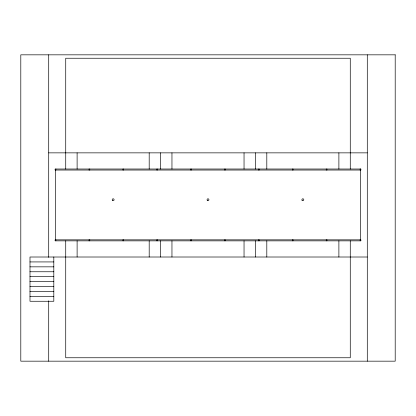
<?xml version="1.0" encoding="UTF-8"?>
<svg xmlns="http://www.w3.org/2000/svg" width="416" height="416" viewBox="0 0 416 416"><rect width="100%" height="100%" fill="white"/><g stroke="black" fill="none" stroke-linecap="round" stroke-linejoin="round"><path stroke-width="0.62" d="M48.708 152.859L367.292 152.859M55.942 169.099L55.094 169.099L55.094 169.952L55.942 169.952M88.977 169.099L89.83 169.099M122.86 169.099L123.713 169.099M156.749 169.099L157.596 169.099M190.632 169.099L191.485 169.099M224.515 169.099L225.368 169.099M258.404 169.099L259.251 169.099M292.287 169.099L293.14 169.099M326.17 169.099L327.023 169.099M360.058 169.099L360.906 169.099L360.906 169.952L360.058 169.952M88.977 169.952L89.83 169.952M122.86 169.952L123.713 169.952M156.749 169.952L157.596 169.952M190.632 169.952L191.485 169.952M224.515 169.952L225.368 169.952M258.404 169.952L259.251 169.952M292.287 169.952L293.14 169.952M326.17 169.952L327.023 169.952M55.515 239.84L360.485 239.84M55.942 239.923L55.094 239.923L55.094 240.776L55.942 240.776M88.977 239.923L89.83 239.923M122.86 239.923L123.713 239.923M156.749 239.923L157.596 239.923M190.632 239.923L191.485 239.923M224.515 239.923L225.368 239.923M258.404 239.923L259.251 239.923M292.287 239.923L293.14 239.923M326.17 239.923L327.023 239.923M360.058 239.923L360.906 239.923L360.906 240.776L360.058 240.776M88.977 240.776L89.83 240.776M122.86 240.776L123.713 240.776M156.749 240.776L157.596 240.776M190.632 240.776L191.485 240.776M224.515 240.776L225.368 240.776M258.404 240.776L259.251 240.776M292.287 240.776L293.14 240.776M326.17 240.776L327.023 240.776M367.292 257.01L29.988 257.01L29.988 301.262L53.815 301.262L53.815 257.01M29.988 261.929L53.815 261.929M29.988 266.843L53.815 266.843M29.988 271.762L53.815 271.762M29.988 276.676L53.815 276.676M29.988 281.596L53.815 281.596M29.988 286.51L53.815 286.51M29.988 291.429L53.815 291.429M29.988 296.343L53.815 296.343M367.292 54.834L367.292 361.166M360.485 170.175L360.485 240.859L55.515 240.859L55.515 170.175M350.272 169.031L350.272 58.24L65.728 58.24L65.728 169.031M350.272 240.838L350.272 357.76L65.728 357.76L65.728 240.838M338.889 152.859L338.889 169.031M338.889 240.838L338.889 257.01M266.807 152.859L266.807 169.031M266.807 240.838L266.807 257.01M255.424 152.859L255.424 169.031M255.424 240.838L255.424 257.01M244.041 152.859L244.041 169.031M244.041 240.838L244.041 257.01M171.959 152.859L171.959 169.031M171.959 240.838L171.959 257.01M160.576 152.859L160.576 169.031M160.576 240.838L160.576 257.01M149.193 152.859L149.193 169.031M149.193 240.838L149.193 257.01M77.111 152.859L77.111 169.031M77.111 240.838L77.111 257.01M48.708 54.834L48.708 257.322M48.708 300.804L48.708 361.166M395.2 54.834L20.8 54.834L20.8 361.166L395.2 361.166L395.2 54.834M360.485 169.016L55.515 169.016L55.515 170.035L360.485 170.035L360.485 169.016M302.037 200.195A0.936 0.936 0 0 0 303.659 200.195A0.936 0.936 0 0 0 302.848 198.791A0.936 0.936 0 0 0 302.037 200.195M207.532 200.538A0.936 0.936 0 0 0 208.936 199.727A0.936 0.936 0 0 0 207.532 198.921A0.936 0.936 0 0 0 207.532 200.538M112.684 200.538A0.936 0.936 0 0 0 114.088 199.727A0.936 0.936 0 0 0 112.684 198.921A0.936 0.936 0 0 0 112.684 200.538"/></g></svg>
